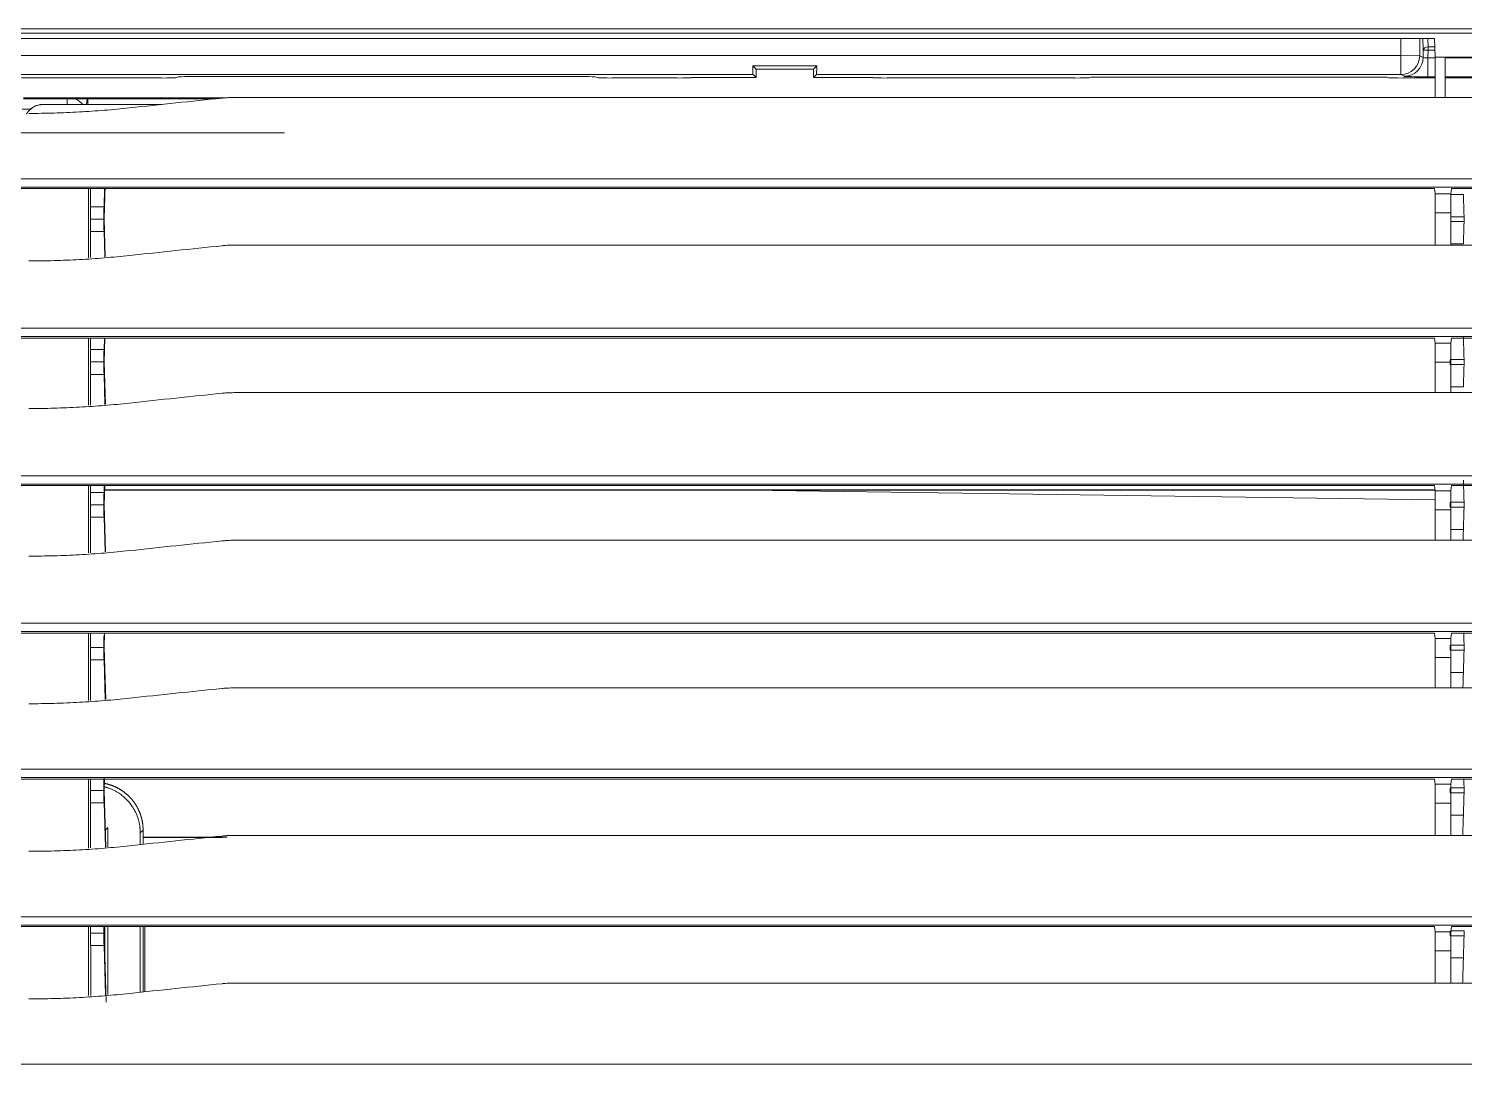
# Model space of a CAD drawing. Header units: millimetres. Extents: x 70151 to 230897, y 35202 to 113211.
# Drawn here: x 178208.9 to 178359.1, y 68894.7 to 69003 of the extents above; entities that cross this region are included whole.
import ezdxf

# ---------------------------------------------------------------- set-up
doc = ezdxf.new("R2010")
doc.units = ezdxf.units.MM
doc.header["$LTSCALE"] = 50
doc.layers.add('2-con', color=2, linetype='Continuous')
doc.layers.add('mark-B', color=2, linetype='Continuous', lineweight=20)

# ---------------------------------------------------------------- blocks, each defined once
blk = doc.blocks.new('무풍1WAY 대형')
at = {"layer": 'mark-B'}
for p, q in [((471.93, -135.26), (-471.95, -135.26)), ((437.71, -149.66), (437.71, -142.55)), ((437.87, -141.75), (438.09, -148.97)), ((437.94, -142.54), (438.1, -147.67)), ((439.47, -147.13), (439.47, -142.45)), ((439.71, -142.44), (439.71, -149.66)), ((292.42, -143.76), (297.27, -143.76)), ((297.27, -147.14), (297.27, -143.76)), ((297.27, -143.76), (298.89, -143.76)), ((298.89, -147.14), (298.89, -143.76)), ((298.89, -143.76), (424.31, -143.76)), ((433.85, -142.84), (433.85, -149.66)), ((434.02, -142.82), (434.02, -149.66)), ((434.31, -142.79), (434.31, -149.66)), ((295.95, -146.38), (297.26, -146.38)), ((297.27, -146.91), (297.26, -146.38)), ((438, -149.66), (438, -146.11)), ((297.27, -147.14), (298.89, -147.14)), ((438.1, -147.67), (439.5, -147.67)), ((439.5, -147.68), (439.48, -147.48)), ((439.51, -148.04), (439.51, -149.66)), ((-469.22, -149.82), (469.2, -149.82)), ((297.19, -149.66), (292.5, -149.66)), ((295.88, -148.71), (297.27, -148.71)), ((297.25, -149.22), (295.88, -149.22)), ((297.19, -149.66), (297.26, -149.13)), ((298.91, -149.13), (297.26, -149.13)), ((298.98, -149.66), (298.91, -149.13)), ((469.38, -149.66), (298.98, -149.66)), ((438.09, -148.97), (438.07, -149.66)), ((438.11, -148.97), (439.51, -148.97)), ((469.2, -150.7), (-469.22, -150.7)), ((425.24, -159.03), (434.01, -159.03)), ((434.02, -158.26), (434.02, -159.75)), ((434.31, -158.23), (434.31, -159.46)), ((437.71, -160.04), (437.71, -157.99)), ((437.91, -157.98), (438.09, -163.9)), ((437.96, -157.97), (438.1, -162.61)), ((439.51, -157.89), (439.51, -165.09)), ((439.71, -157.88), (439.71, -165.09)), ((292.42, -159.2), (297.27, -159.2)), ((297.27, -162.58), (297.27, -159.2)), ((297.27, -159.2), (298.89, -159.2)), ((298.89, -162.58), (298.89, -159.2)), ((298.89, -159.2), (424.31, -159.2)), ((434.02, -159.75), (434.31, -159.46)), ((437.71, -160.04), (437.96, -159.79)), ((295.95, -161.32), (297.26, -161.32)), ((297.27, -161.85), (297.26, -161.32)), ((297.27, -162.58), (298.89, -162.58)), ((438.1, -162.61), (439.51, -162.61)), ((297.19, -165.09), (292.5, -165.09)), ((295.88, -163.64), (297.27, -163.64)), ((297.27, -164.16), (295.88, -164.16)), ((297.19, -165.09), (297.26, -164.56)), ((298.91, -164.56), (297.26, -164.56)), ((298.98, -165.09), (298.91, -164.56)), ((466.65, -165.09), (298.98, -165.09)), ((438.09, -163.9), (438.05, -165.09)), ((438.11, -163.9), (439.51, -163.9)), ((-466.49, -165.26), (466.47, -165.26)), ((466.47, -166.13), (-466.49, -166.13)), ((437.92, -173.41), (438.09, -178.84)), ((437.97, -173.41), (438.1, -177.55)), ((439.51, -173.32), (439.51, -180.35)), ((439.71, -173.31), (439.71, -180.35)), ((292.42, -174.63), (297.27, -174.63)), ((297.27, -177.81), (297.27, -174.63)), ((297.27, -174.63), (298.89, -174.63)), ((298.89, -177.81), (298.89, -174.63)), ((298.89, -174.63), (424.31, -174.63)), ((295.95, -176.25), (297.26, -176.25)), ((297.27, -176.79), (297.26, -176.25)), ((295.88, -178.58), (297.27, -178.58)), ((297.27, -177.81), (298.89, -177.81)), ((438.1, -177.55), (439.51, -177.55)), ((297.27, -179.1), (295.88, -179.1)), ((297.19, -180.34), (297.26, -179.8)), ((298.91, -179.8), (297.26, -179.8)), ((298.98, -180.34), (298.91, -179.8)), ((438.09, -178.84), (438.04, -180.34)), ((438.11, -178.84), (439.51, -178.84)), ((-463.79, -180.51), (463.77, -180.51)), ((463.77, -181.38), (-463.79, -181.38)), ((297.19, -180.34), (292.51, -180.34)), ((463.95, -180.34), (298.98, -180.34)), ((437.94, -188.85), (438.09, -193.78)), ((437.99, -188.84), (438.1, -192.49)), ((439.51, -188.76), (439.51, -195.78)), ((439.71, -188.75), (439.71, -195.78)), ((292.42, -190.07), (297.27, -190.07)), ((297.27, -193.25), (297.27, -190.07)), ((297.27, -190.07), (298.89, -190.07)), ((298.89, -193.25), (298.89, -190.07)), ((298.89, -190.07), (424.31, -190.07)), ((295.95, -191.19), (297.26, -191.19)), ((297.27, -191.73), (297.26, -191.19)), ((295.88, -193.52), (297.27, -193.52)), ((297.27, -193.25), (298.89, -193.25)), ((438.1, -192.49), (439.51, -192.49)), ((297.27, -194.04), (295.88, -194.04)), ((298.9, -194.29), (373.16, -195.34)), ((438.09, -193.78), (438.03, -195.78)), ((438.1, -195.07), (438.08, -195.78)), ((438.1, -195.07), (439.51, -195.07)), ((438.11, -193.78), (439.51, -193.78)), ((-461.06, -195.94), (461.04, -195.94)), ((297.19, -195.78), (292.51, -195.78)), ((297.19, -195.78), (297.26, -195.23)), ((298.91, -195.23), (297.26, -195.23)), ((298.98, -195.78), (298.91, -195.23)), ((298.93, -195.34), (438.04, -195.34)), ((461.22, -195.78), (298.98, -195.78)), ((461.04, -196.82), (-461.06, -196.82)), ((292.42, -205.51), (297.27, -205.51)), ((297.27, -208.68), (297.27, -205.51)), ((297.27, -205.51), (298.89, -205.51)), ((298.89, -208.68), (298.89, -205.51)), ((298.89, -205.51), (424.31, -205.51)), ((437.95, -204.28), (438.09, -208.72)), ((438, -204.28), (438.1, -207.42)), ((439.51, -204.19), (439.51, -211.21)), ((439.71, -204.18), (439.71, -211.22)), ((295.95, -206.13), (297.26, -206.13)), ((297.27, -206.66), (297.26, -206.13)), ((295.88, -208.46), (297.27, -208.46)), ((438.1, -207.42), (439.51, -207.42)), ((297.27, -208.97), (295.88, -208.97)), ((297.27, -208.68), (298.89, -208.68)), ((438.09, -208.72), (438.01, -211.22)), ((438.1, -210.01), (438.06, -211.22)), ((438.1, -210.01), (439.51, -210.01)), ((438.11, -208.72), (439.51, -208.72)), ((-458.33, -211.38), (458.31, -211.38)), ((297.19, -211.22), (292.51, -211.22)), ((297.19, -211.22), (297.26, -210.67)), ((298.91, -210.67), (297.26, -210.67)), ((298.98, -211.22), (298.91, -210.67)), ((458.49, -211.22), (298.98, -211.22)), ((458.31, -212.26), (-458.33, -212.26)), ((437.97, -219.71), (438.09, -223.65)), ((438.02, -219.71), (438.1, -222.36)), ((439.51, -219.63), (439.51, -226.83)), ((439.71, -219.62), (439.71, -226.83)), ((292.42, -220.94), (297.27, -220.94)), ((295.95, -221.07), (297.26, -221.07)), ((297.27, -221.6), (297.26, -221.07)), ((297.27, -224.32), (297.27, -220.94)), ((297.27, -220.94), (298.89, -220.94)), ((298.89, -224.32), (298.89, -220.94)), ((298.89, -220.94), (424.31, -220.94)), ((295.88, -223.4), (297.27, -223.4)), ((438.1, -222.36), (439.51, -222.36)), ((438.11, -223.65), (439.51, -223.65)), ((297.27, -223.91), (295.88, -223.91)), ((297.27, -224.32), (298.89, -224.32)), ((438.1, -224.95), (438.04, -226.84)), ((438.1, -224.95), (439.51, -224.95)), ((297.26, -226.24), (295.95, -226.24)), ((297.19, -226.84), (297.26, -226.31)), ((297.26, -226.24), (297.27, -225.95)), ((298.91, -226.31), (297.26, -226.31)), ((298.98, -226.84), (298.91, -226.31)), ((-455.56, -227), (455.55, -227)), ((455.55, -227.88), (-455.56, -227.88)), ((297.19, -226.84), (292.5, -226.84)), ((455.73, -226.84), (298.98, -226.84)), ((419.22, -232.68), (473.05, -232.68)), ((444.49, -235.64), (432.07, -235.64)), ((439.81, -235.64), (439.81, -236.24)), ((439.88, -236.24), (439.92, -235.64)), ((441.97, -235.64), (441.97, -236.24)), ((445.73, -235.17), (446.66, -235.17)), ((291.82, -236.38), (297.87, -236.38)), ((297.87, -240.6), (297.87, -236.38)), ((297.87, -236.38), (298.89, -236.38)), ((298.89, -240.6), (298.89, -236.38)), ((298.89, -236.38), (424.31, -236.38)), ((425.25, -236.33), (446.51, -236.33)), ((446.51, -236.24), (426.44, -236.24)), ((291.82, -238.42), (297.87, -238.42)), ((291.82, -238.55), (297.87, -238.55)), ((298.89, -238.42), (302.26, -238.42)), ((298.89, -238.55), (299.66, -238.55)), ((299.66, -238.55), (299.66, -240.54)), ((302.15, -238.59), (302.51, -238.77)), ((303.86, -238.48), (303.75, -238.44)), ((304.85, -238.49), (333.98, -238.49)), ((335.08, -238.44), (334.98, -238.48)), ((336.58, -238.42), (356.2, -238.42)), ((357.74, -238.46), (357.7, -238.44)), ((357.74, -238.46), (363.92, -238.46)), ((363.6, -238.77), (363.92, -238.46)), ((363.92, -239.35), (363.92, -238.46)), ((369.91, -238.46), (376.61, -238.46)), ((369.91, -238.46), (370.23, -238.77)), ((369.91, -238.46), (369.91, -239.35)), ((376.65, -238.44), (376.61, -238.46)), ((378.15, -238.42), (384.95, -238.42)), ((386.73, -238.54), (386.44, -238.44)), ((387.73, -238.56), (429.31, -238.56)), ((430.6, -238.44), (430.3, -238.54)), ((446.73, -238.42), (432.09, -238.42)), ((302.51, -238.77), (363.6, -238.77)), ((302.51, -238.77), (302.51, -240.76)), ((363.92, -239.35), (363.57, -239.69)), ((363.57, -239.69), (370.26, -239.69)), ((369.91, -239.35), (363.92, -239.35)), ((369.91, -239.35), (370.26, -239.69)), ((370.23, -238.77), (516.6, -238.77)), ((297.87, -240.54), (291.82, -240.54)), ((291.82, -240.6), (297.87, -240.6)), ((297.87, -240.6), (298.89, -240.6)), ((299.66, -240.54), (298.89, -240.54)), ((298.89, -240.6), (298.96, -242.56)), ((298.92, -241.31), (299.65, -241.31)), ((299.65, -241.66), (298.93, -241.66)), ((299.65, -241.31), (299.66, -240.54)), ((299.65, -241.31), (299.65, -241.66)), ((300.15, -241.32), (299.65, -241.31)), ((299.67, -242.56), (299.65, -241.66)), ((300.16, -240.56), (300.15, -241.32)), ((300.15, -241.32), (300.18, -242.56)), ((300.52, -240.74), (300.16, -240.56)), ((300.5, -242.56), (300.52, -240.74)), ((302.51, -240.76), (300.52, -240.74)), ((302.51, -240.76), (302.49, -242.56)), ((543.22, -240.76), (302.51, -240.76)), ((-569.85, -243.1), (569.83, -243.1)), ((298.96, -242.56), (543.55, -242.56)), ((581.95, -243.57), (-581.96, -243.57))]:
    blk.add_line(p, q, dxfattribs=at)
for centre, major_axis, ratio, start_param, end_param in [((297.26, -147.14), (0, -1.99), 0.008727, 0.069813, 1.570796), ((298.91, -147.14), (0, -1.99), 0.008727, 4.712389, 6.213372), ((438.09, -148.97), (0, -1.49), 0.017455, 1.570796, 2.617994), ((438.09, -148.97), (0, -1.49), 0.017455, 1.089937, 1.570796), ((297.26, -162.58), (0, -1.99), 0.008727, 0.069813, 1.570796), ((298.91, -162.58), (0, -1.99), 0.008727, 4.712389, 6.213372), ((438.09, -163.9), (0, -1.49), 0.017455, 1.570796, 2.617994), ((438.09, -163.9), (0, -1.49), 0.017455, 0.523599, 1.570796), ((297.26, -177.81), (0, -1.99), 0.008727, 0.069813, 1.570796), ((298.91, -177.81), (0, -1.99), 0.008727, 4.712389, 6.213372), ((438.09, -178.84), (0, -1.49), 0.017455, 1.570796, 2.617994), ((438.09, -178.84), (0, -1.49), 0.017455, 0.523599, 1.570796), ((297.26, -193.25), (0, -1.99), 0.008727, 0.069813, 1.570796), ((298.91, -193.25), (0, -1.99), 0.008727, 4.712389, 6.213372), ((438.09, -193.78), (0, -1.49), 0.017455, 1.570796, 2.617994), ((438.09, -193.78), (0, -1.49), 0.017455, 0.523599, 1.570796), ((438.09, -208.72), (0, -1.49), 0.017455, 1.570796, 2.617994), ((297.26, -208.68), (0, -1.99), 0.008727, 0.069813, 1.570796), ((298.91, -208.68), (0, -1.99), 0.008727, 4.712389, 6.213372), ((438.09, -208.72), (0, -1.49), 0.017455, 0.523599, 1.570796), ((438.09, -223.65), (0, -1.49), 0.017455, 1.570796, 2.617994), ((438.09, -223.65), (0, -1.49), 0.017455, 0.523599, 1.570796), ((297.26, -224.32), (0, -1.99), 0.008727, 0.069813, 1.570796), ((298.91, -224.32), (0, -1.99), 0.008727, 4.712389, 6.213372), ((441.97, -234.74), (1.99, -0.12), 0.828533, 3.794298, 4.34885), ((299.66, -238.59), (-2.49, 0), 0.017454, 3.176298, 4.712188), ((302.15, -240.58), (0.89, 1.78), 0.999246, 0.466114, 2.024798), ((302.26, -238.44), (-1.49, 0), 0.017455, 3.193953, 4.712389), ((304.85, -238.48), (-0.996, 0), 0.017455, 0.05236, 1.570793), ((333.98, -238.48), (-0.996, 0), 0.017455, 1.5708, 3.089233), ((336.58, -238.44), (-1.49, 0), 0.017455, 4.712389, 6.230825), ((356.2, -238.44), (-1.49, 0), 0.017455, 3.193953, 4.712389), ((378.15, -238.44), (-1.49, 0), 0.017455, 4.712389, 6.230825), ((384.95, -238.44), (-1.49, 0), 0.017455, 3.193953, 4.712389), ((387.73, -238.54), (-0.996, 0), 0.017455, 0.05236, 1.570793), ((429.31, -238.54), (-0.996, 0), 0.017455, 1.5708, 3.089233), ((432.09, -238.44), (-1.49, 0), 0.017455, 4.712389, 6.230825), ((302.51, -240.76), (0.89, 1.78), 0.999246, 0.466114, 2.024798), ((363.6, -240.76), (0, -1.99), 0.017455, 3.159046, 4.146128), ((370.23, -240.76), (0, -1.99), 0.017455, 2.137057, 3.124139), ((299.65, -241.31), (-0.498, -0.012), 0.70701, 1.554246, 3.092224), ((299.66, -240.58), (-0.498, -0.023), 0.086991, 3.171454, 4.707343)]:
    blk.add_ellipse(centre, major_axis=major_axis, ratio=ratio, start_param=start_param, end_param=end_param, dxfattribs=at)
for points, degree in [([(435.43, -142.67), (436.3, -142.58), (438.05, -142.41), (440.68, -142.23), (443.32, -142.12), (445.09, -142.1), (445.98, -142.1)], 3), ([(295.95, -146.38), (296.03, -143.76)], 1), ([(425.76, -143.69), (428.98, -143.36), (432.21, -143.02), (435.43, -142.67)], 3), ([(295.88, -148.71), (295.95, -146.38)], 1), ([(295.88, -149.22), (295.88, -149.18), (295.88, -149.05), (295.88, -148.89), (295.88, -148.75), (295.88, -148.71)], 2), ([(435.43, -158.11), (436.3, -158.02), (438.05, -157.85), (440.68, -157.67), (443.32, -157.56), (445.09, -157.54), (445.98, -157.54)], 3), ([(425.76, -159.13), (428.98, -158.8), (432.21, -158.46), (435.43, -158.11)], 3), ([(434.02, -158.98), (431.27, -158.98), (428.51, -158.98), (425.76, -158.98)], 3), ([(295.95, -161.32), (296.02, -159.2)], 1), ([(295.88, -163.64), (295.95, -161.32)], 1), ([(295.88, -164.16), (295.88, -164.12), (295.88, -163.98), (295.88, -163.82), (295.88, -163.68), (295.88, -163.64)], 2), ([(295.91, -165.09), (295.88, -164.16)], 1), ([(425.76, -174.57), (428.98, -174.24), (432.21, -173.9), (435.43, -173.55)], 3), ([(435.43, -173.55), (436.3, -173.45), (438.05, -173.29), (440.68, -173.11), (443.32, -173), (445.09, -172.97), (445.98, -172.97)], 3), ([(295.95, -176.25), (296, -174.63)], 1), ([(295.88, -178.58), (295.95, -176.25)], 1), ([(295.88, -179.1), (295.88, -179.06), (295.88, -178.92), (295.88, -178.76), (295.88, -178.62), (295.88, -178.58)], 2), ([(295.92, -180.34), (295.88, -179.1)], 1), ([(425.76, -190), (428.98, -189.67), (432.21, -189.33), (435.43, -188.98)], 3), ([(435.43, -188.98), (436.3, -188.89), (438.05, -188.72), (440.68, -188.54), (443.32, -188.43), (445.09, -188.41), (445.98, -188.41)], 3), ([(295.95, -191.19), (295.98, -190.07)], 1), ([(295.88, -193.52), (295.95, -191.19)], 1), ([(295.88, -194.04), (295.88, -194), (295.88, -193.86), (295.88, -193.7), (295.88, -193.56), (295.88, -193.52)], 2), ([(295.95, -196.36), (295.88, -194.04)], 1), ([(435.43, -204.42), (436.3, -204.32), (438.05, -204.16), (440.68, -203.98), (443.32, -203.87), (445.09, -203.84), (445.98, -203.84)], 3), ([(425.76, -205.44), (428.98, -205.11), (432.21, -204.77), (435.43, -204.42)], 3), ([(295.88, -208.46), (295.95, -206.13)], 1), ([(295.88, -208.97), (295.88, -208.93), (295.88, -208.8), (295.88, -208.64), (295.88, -208.5), (295.88, -208.46)], 2), ([(295.95, -211.3), (295.88, -208.97)], 1), ([(425.76, -220.87), (428.98, -220.54), (432.21, -220.2), (435.43, -219.85)], 3), ([(435.43, -219.85), (436.3, -219.76), (438.05, -219.59), (440.68, -219.41), (443.32, -219.3), (445.09, -219.28), (445.98, -219.28)], 3), ([(295.88, -223.4), (295.95, -221.07)], 1), ([(295.88, -223.91), (295.88, -223.87), (295.88, -223.73), (295.88, -223.57), (295.88, -223.44), (295.88, -223.4)], 2), ([(438.09, -223.65), (437.99, -226.84)], 1), ([(295.95, -226.24), (295.88, -223.91)], 1), ([(425.76, -236.31), (428.98, -235.98), (432.21, -235.64), (435.43, -235.29)], 3), ([(435.43, -235.29), (436.3, -235.19), (438.05, -235.03), (440.68, -234.85), (443.32, -234.74), (445.09, -234.71), (445.98, -234.71)], 3)]:
    blk.add_open_spline(points, degree=degree, dxfattribs=at)
for points, degree, knots in [([(424.31, -143.76), (424.43, -143.76), (424.55, -143.76), (424.79, -143.76), (424.91, -143.75), (425.16, -143.74), (425.28, -143.73), (425.52, -143.72), (425.64, -143.71), (425.76, -143.69)], 3, [0, 0, 0, 0, 0.25, 0.25, 0.5, 0.5, 0.75, 0.75, 1, 1, 1, 1]), ([(439.48, -147.48), (439.48, -147.48), (439.48, -147.47), (439.48, -147.46), (439.48, -147.46), (439.48, -147.45), (439.48, -147.44), (439.48, -147.43), (439.48, -147.42), (439.48, -147.42), (439.48, -147.41), (439.47, -147.4), (439.47, -147.39), (439.47, -147.38), (439.47, -147.37), (439.47, -147.37), (439.47, -147.36), (439.47, -147.35), (439.47, -147.34), (439.47, -147.33), (439.47, -147.32), (439.47, -147.31), (439.47, -147.3), (439.47, -147.29), (439.47, -147.28), (439.47, -147.28), (439.47, -147.27), (439.47, -147.26), (439.47, -147.25), (439.47, -147.24), (439.47, -147.23), (439.47, -147.22), (439.47, -147.21), (439.47, -147.2), (439.47, -147.19), (439.47, -147.18), (439.47, -147.17), (439.47, -147.16), (439.47, -147.15), (439.47, -147.14), (439.47, -147.14), (439.47, -147.13), (439.47, -147.13)], 3, [0, 0, 0, 0, 0.026365, 0.052659, 0.078883, 0.105036, 0.131119, 0.157131, 0.183073, 0.208944, 0.234745, 0.260475, 0.286136, 0.311726, 0.337246, 0.362696, 0.388076, 0.413386, 0.438627, 0.463797, 0.488898, 0.513928, 0.53889, 0.563781, 0.588603, 0.613356, 0.638039, 0.662653, 0.687198, 0.711673, 0.736079, 0.760416, 0.784684, 0.808883, 0.833013, 0.857074, 0.881067, 0.904991, 0.928846, 0.952632, 0.97635, 1, 1, 1, 1]), ([(439.51, -148.04), (439.51, -148.03), (439.51, -148.03), (439.51, -148.02), (439.51, -148), (439.51, -147.99), (439.51, -147.98), (439.51, -147.97), (439.51, -147.96), (439.51, -147.95), (439.51, -147.94), (439.51, -147.93), (439.51, -147.92), (439.51, -147.91), (439.51, -147.9), (439.51, -147.89), (439.51, -147.88), (439.51, -147.87), (439.51, -147.86), (439.51, -147.85), (439.51, -147.84), (439.51, -147.83), (439.51, -147.82), (439.51, -147.8), (439.51, -147.79), (439.51, -147.79), (439.5, -147.78), (439.5, -147.77), (439.5, -147.76), (439.5, -147.75), (439.5, -147.74), (439.5, -147.73), (439.5, -147.72), (439.5, -147.71), (439.5, -147.7), (439.5, -147.69), (439.5, -147.69), (439.5, -147.68)], 3, [0, 0, 0, 0, 0.027034, 0.054157, 0.081369, 0.108672, 0.136064, 0.163545, 0.191117, 0.218779, 0.24653, 0.274372, 0.302305, 0.330327, 0.35844, 0.386644, 0.414938, 0.443324, 0.4718, 0.500366, 0.529024, 0.557773, 0.586614, 0.615545, 0.644568, 0.673683, 0.702888, 0.732186, 0.761575, 0.791056, 0.820629, 0.850294, 0.880051, 0.9099, 0.939841, 0.969874, 1, 1, 1, 1]), ([(297.33, -149.22), (297.33, -149.22), (297.33, -149.22), (297.33, -149.21), (297.33, -149.21), (297.33, -149.21), (297.33, -149.2), (297.33, -149.19), (297.33, -149.19), (297.33, -149.18), (297.33, -149.18), (297.33, -149.17), (297.33, -149.17), (297.33, -149.16), (297.33, -149.15), (297.33, -149.15), (297.33, -149.14), (297.33, -149.13), (297.33, -149.13), (297.33, -149.12), (297.33, -149.11), (297.33, -149.11), (297.33, -149.1), (297.33, -149.09), (297.33, -149.09), (297.33, -149.08), (297.33, -149.07), (297.33, -149.07), (297.33, -149.06), (297.33, -149.05), (297.33, -149.04), (297.33, -149.04), (297.33, -149.03), (297.33, -149.02), (297.33, -149.01), (297.33, -149.01), (297.33, -149), (297.33, -148.99), (297.33, -148.99), (297.33, -148.98), (297.33, -148.97), (297.33, -148.96), (297.33, -148.95), (297.33, -148.94), (297.33, -148.92), (297.33, -148.91), (297.33, -148.89), (297.33, -148.88), (297.33, -148.86), (297.33, -148.85), (297.33, -148.84), (297.33, -148.82), (297.33, -148.81), (297.33, -148.8), (297.33, -148.78), (297.33, -148.77), (297.33, -148.76), (297.33, -148.75), (297.33, -148.74), (297.33, -148.72), (297.33, -148.72), (297.33, -148.71), (297.33, -148.71)], 3, [0, 0, 0, 0, 0.013748, 0.027432, 0.041052, 0.054607, 0.068099, 0.081527, 0.09489, 0.10819, 0.121425, 0.134597, 0.147704, 0.160748, 0.173727, 0.186643, 0.199494, 0.212281, 0.225005, 0.237664, 0.250259, 0.262791, 0.275258, 0.287661, 0.3, 0.312275, 0.324487, 0.336634, 0.348717, 0.360736, 0.372691, 0.384582, 0.39641, 0.408173, 0.419872, 0.431507, 0.443078, 0.454585, 0.466029, 0.477408, 0.488723, 0.499974, 0.522542, 0.545365, 0.568445, 0.591781, 0.615372, 0.639221, 0.663325, 0.687685, 0.712302, 0.737175, 0.762304, 0.78769, 0.813331, 0.839229, 0.865384, 0.891794, 0.918461, 0.945384, 0.972564, 1, 1, 1, 1]), ([(424.31, -159.2), (424.43, -159.2), (424.55, -159.2), (424.79, -159.19), (424.91, -159.19), (425.16, -159.18), (425.28, -159.17), (425.52, -159.15), (425.64, -159.14), (425.76, -159.13)], 3, [0, 0, 0, 0, 0.25, 0.25, 0.5, 0.5, 0.75, 0.75, 1, 1, 1, 1]), ([(434.02, -159.75), (434.02, -159.76), (434.02, -159.78), (434.02, -159.82), (434.02, -159.85), (434.02, -159.89), (434.02, -159.92), (434.02, -159.96), (434.02, -159.99), (434.02, -160.03), (434.03, -160.06), (434.03, -160.09), (434.03, -160.13), (434.03, -160.16), (434.04, -160.2), (434.04, -160.23), (434.04, -160.26), (434.05, -160.3), (434.05, -160.33), (434.06, -160.37), (434.06, -160.4), (434.06, -160.43), (434.07, -160.47), (434.07, -160.5), (434.08, -160.54), (434.08, -160.57), (434.09, -160.6), (434.1, -160.64), (434.1, -160.67), (434.11, -160.7), (434.12, -160.74), (434.12, -160.77), (434.13, -160.8), (434.14, -160.83), (434.14, -160.87), (434.15, -160.9), (434.16, -160.93), (434.17, -160.96), (434.18, -161), (434.18, -161.03), (434.19, -161.06), (434.2, -161.09), (434.21, -161.13), (434.22, -161.16), (434.23, -161.19), (434.24, -161.22), (434.25, -161.25), (434.26, -161.29), (434.27, -161.32), (434.28, -161.35), (434.29, -161.38), (434.3, -161.41), (434.31, -161.44), (434.32, -161.47), (434.34, -161.5), (434.35, -161.54), (434.36, -161.57), (434.37, -161.6), (434.38, -161.63), (434.4, -161.66), (434.41, -161.69), (434.42, -161.72), (434.44, -161.75), (434.45, -161.78), (434.46, -161.81), (434.48, -161.84), (434.49, -161.87), (434.5, -161.9), (434.52, -161.93), (434.53, -161.96), (434.55, -161.99), (434.56, -162.01), (434.58, -162.04), (434.59, -162.07), (434.61, -162.1), (434.62, -162.13), (434.64, -162.16), (434.65, -162.19), (434.67, -162.21), (434.69, -162.24), (434.7, -162.27), (434.72, -162.3), (434.74, -162.33), (434.75, -162.35), (434.77, -162.38), (434.79, -162.41), (434.8, -162.43), (434.82, -162.46), (434.84, -162.49), (434.86, -162.52), (434.87, -162.54), (434.89, -162.57), (434.91, -162.59), (434.93, -162.62), (434.95, -162.65), (434.97, -162.67), (434.98, -162.7), (435, -162.72), (435.02, -162.75), (435.04, -162.77), (435.06, -162.8), (435.08, -162.82), (435.1, -162.85), (435.12, -162.87), (435.14, -162.9), (435.16, -162.92), (435.18, -162.95), (435.2, -162.97), (435.22, -162.99), (435.24, -163.02), (435.26, -163.04), (435.28, -163.07), (435.3, -163.09), (435.32, -163.11), (435.35, -163.14), (435.37, -163.16), (435.39, -163.18), (435.41, -163.2), (435.43, -163.23), (435.45, -163.25), (435.48, -163.28), (435.52, -163.31), (435.57, -163.36), (435.61, -163.4), (435.66, -163.45), (435.71, -163.49), (435.76, -163.53), (435.81, -163.57), (435.86, -163.61), (435.91, -163.65), (435.96, -163.69), (436.01, -163.73), (436.06, -163.77), (436.12, -163.81), (436.17, -163.85), (436.22, -163.89), (436.28, -163.92), (436.33, -163.96), (436.39, -163.99), (436.45, -164.03), (436.5, -164.06), (436.56, -164.09), (436.62, -164.12), (436.68, -164.16), (436.74, -164.19), (436.8, -164.22), (436.86, -164.25), (436.92, -164.27), (436.98, -164.3), (437.04, -164.33), (437.1, -164.35), (437.17, -164.38), (437.23, -164.4), (437.29, -164.43), (437.36, -164.45), (437.42, -164.47), (437.49, -164.49), (437.55, -164.51), (437.62, -164.53), (437.68, -164.55), (437.75, -164.57), (437.82, -164.59), (437.88, -164.6), (437.95, -164.62), (438.01, -164.63), (438.05, -164.64), (438.06, -164.64)], 3, [0, 0, 0, 0, 0.005032, 0.01006, 0.015084, 0.020103, 0.025118, 0.030128, 0.035134, 0.040136, 0.045133, 0.050126, 0.055114, 0.060098, 0.065078, 0.070054, 0.075025, 0.079991, 0.084953, 0.089911, 0.094865, 0.099814, 0.104759, 0.109699, 0.114635, 0.119567, 0.124494, 0.129417, 0.134335, 0.139249, 0.144159, 0.149064, 0.153965, 0.158862, 0.163754, 0.168642, 0.173526, 0.178405, 0.18328, 0.18815, 0.193016, 0.197878, 0.202735, 0.207588, 0.212436, 0.21728, 0.22212, 0.226955, 0.231786, 0.236613, 0.241435, 0.246253, 0.251067, 0.255876, 0.260681, 0.265481, 0.270277, 0.275069, 0.279856, 0.284639, 0.289417, 0.294192, 0.298961, 0.303727, 0.308488, 0.313245, 0.317997, 0.322745, 0.327488, 0.332228, 0.336962, 0.341693, 0.346419, 0.351141, 0.355858, 0.360571, 0.36528, 0.369984, 0.374684, 0.379379, 0.38407, 0.388757, 0.393439, 0.398117, 0.402791, 0.40746, 0.412125, 0.416786, 0.421442, 0.426094, 0.430741, 0.435384, 0.440023, 0.444657, 0.449287, 0.453913, 0.458534, 0.463151, 0.467763, 0.472371, 0.476975, 0.481575, 0.48617, 0.49076, 0.495346, 0.499928, 0.504506, 0.509079, 0.513648, 0.518212, 0.522772, 0.527328, 0.531879, 0.536426, 0.540969, 0.545507, 0.550041, 0.554571, 0.559096, 0.563617, 0.568133, 0.577404, 0.586693, 0.596, 0.605326, 0.614671, 0.624033, 0.633414, 0.642814, 0.652232, 0.661668, 0.671123, 0.680596, 0.690087, 0.699597, 0.709125, 0.718672, 0.728237, 0.737821, 0.747423, 0.757043, 0.766682, 0.776339, 0.786014, 0.795708, 0.805421, 0.815151, 0.8249, 0.834668, 0.844454, 0.854258, 0.864081, 0.873923, 0.883782, 0.89366, 0.903557, 0.913472, 0.923405, 0.933357, 0.943327, 0.953316, 0.963323, 0.973348, 0.983392, 0.993455, 1, 1, 1, 1]), ([(434.31, -159.46), (434.31, -159.95), (434.5, -160.91), (435.07, -162.28), (436.47, -163.68), (437.71, -164.19), (438.06, -164.28)], 2, [0, 0, 0, 0.148619, 0.297238, 0.594475, 0.891713, 1, 1, 1]), ([(297.33, -164.16), (297.33, -164.16), (297.33, -164.16), (297.33, -164.15), (297.33, -164.15), (297.33, -164.14), (297.33, -164.14), (297.33, -164.13), (297.33, -164.13), (297.33, -164.12), (297.33, -164.12), (297.33, -164.11), (297.33, -164.1), (297.33, -164.1), (297.33, -164.09), (297.33, -164.09), (297.33, -164.08), (297.33, -164.07), (297.33, -164.07), (297.33, -164.06), (297.33, -164.05), (297.33, -164.05), (297.33, -164.04), (297.33, -164.03), (297.33, -164.02), (297.33, -164.02), (297.33, -164.01), (297.33, -164), (297.33, -164), (297.33, -163.99), (297.33, -163.98), (297.33, -163.97), (297.33, -163.97), (297.33, -163.96), (297.33, -163.95), (297.33, -163.95), (297.33, -163.94), (297.33, -163.93), (297.33, -163.92), (297.33, -163.92), (297.33, -163.91), (297.33, -163.9), (297.33, -163.89), (297.33, -163.87), (297.33, -163.86), (297.33, -163.85), (297.33, -163.83), (297.33, -163.82), (297.33, -163.8), (297.33, -163.79), (297.33, -163.77), (297.33, -163.76), (297.33, -163.75), (297.33, -163.73), (297.33, -163.72), (297.33, -163.71), (297.33, -163.7), (297.33, -163.68), (297.33, -163.67), (297.33, -163.66), (297.33, -163.65), (297.33, -163.65), (297.33, -163.64)], 3, [0, 0, 0, 0, 0.013748, 0.027432, 0.041052, 0.054607, 0.068099, 0.081527, 0.09489, 0.10819, 0.121425, 0.134597, 0.147704, 0.160748, 0.173727, 0.186643, 0.199494, 0.212281, 0.225005, 0.237664, 0.250259, 0.262791, 0.275258, 0.287661, 0.3, 0.312275, 0.324487, 0.336634, 0.348717, 0.360736, 0.372691, 0.384582, 0.39641, 0.408173, 0.419872, 0.431507, 0.443078, 0.454585, 0.466029, 0.477408, 0.488723, 0.499974, 0.522542, 0.545365, 0.568445, 0.591781, 0.615372, 0.639221, 0.663325, 0.687685, 0.712302, 0.737175, 0.762304, 0.78769, 0.813331, 0.839229, 0.865384, 0.891794, 0.918461, 0.945384, 0.972564, 1, 1, 1, 1]), ([(424.31, -174.63), (424.43, -174.63), (424.55, -174.63), (424.79, -174.63), (424.91, -174.62), (425.16, -174.61), (425.28, -174.61), (425.52, -174.59), (425.64, -174.58), (425.76, -174.57)], 3, [0, 0, 0, 0, 0.25, 0.25, 0.5, 0.5, 0.75, 0.75, 1, 1, 1, 1]), ([(297.33, -179.1), (297.33, -179.1), (297.33, -179.09), (297.33, -179.09), (297.33, -179.09), (297.33, -179.08), (297.33, -179.08), (297.33, -179.07), (297.33, -179.06), (297.33, -179.06), (297.33, -179.05), (297.33, -179.05), (297.33, -179.04), (297.33, -179.04), (297.33, -179.03), (297.33, -179.02), (297.33, -179.02), (297.33, -179.01), (297.33, -179), (297.33, -179), (297.33, -178.99), (297.33, -178.98), (297.33, -178.98), (297.33, -178.97), (297.33, -178.96), (297.33, -178.96), (297.33, -178.95), (297.33, -178.94), (297.33, -178.93), (297.33, -178.93), (297.33, -178.92), (297.33, -178.91), (297.33, -178.9), (297.33, -178.9), (297.33, -178.89), (297.33, -178.88), (297.33, -178.88), (297.33, -178.87), (297.33, -178.86), (297.33, -178.85), (297.33, -178.85), (297.33, -178.84), (297.33, -178.83), (297.33, -178.81), (297.33, -178.8), (297.33, -178.78), (297.33, -178.77), (297.33, -178.75), (297.33, -178.74), (297.33, -178.73), (297.33, -178.71), (297.33, -178.7), (297.33, -178.68), (297.33, -178.67), (297.33, -178.66), (297.33, -178.65), (297.33, -178.63), (297.33, -178.62), (297.33, -178.61), (297.33, -178.6), (297.33, -178.59), (297.33, -178.58), (297.33, -178.58)], 3, [0, 0, 0, 0, 0.013748, 0.027432, 0.041052, 0.054607, 0.068099, 0.081527, 0.09489, 0.10819, 0.121425, 0.134597, 0.147704, 0.160748, 0.173727, 0.186643, 0.199494, 0.212281, 0.225005, 0.237664, 0.250259, 0.262791, 0.275258, 0.287661, 0.3, 0.312275, 0.324487, 0.336634, 0.348717, 0.360736, 0.372691, 0.384582, 0.39641, 0.408173, 0.419872, 0.431507, 0.443078, 0.454585, 0.466029, 0.477408, 0.488723, 0.499974, 0.522542, 0.545365, 0.568445, 0.591781, 0.615372, 0.639221, 0.663325, 0.687685, 0.712302, 0.737175, 0.762304, 0.78769, 0.813331, 0.839229, 0.865384, 0.891794, 0.918461, 0.945384, 0.972564, 1, 1, 1, 1]), ([(424.31, -190.07), (424.43, -190.07), (424.55, -190.07), (424.79, -190.06), (424.91, -190.06), (425.16, -190.05), (425.28, -190.04), (425.52, -190.02), (425.64, -190.01), (425.76, -190)], 3, [0, 0, 0, 0, 0.25, 0.25, 0.5, 0.5, 0.75, 0.75, 1, 1, 1, 1]), ([(297.33, -194.04), (297.33, -194.04), (297.33, -194.03), (297.33, -194.03), (297.33, -194.02), (297.33, -194.02), (297.33, -194.01), (297.33, -194.01), (297.33, -194), (297.33, -194), (297.33, -193.99), (297.33, -193.99), (297.33, -193.98), (297.33, -193.97), (297.33, -193.97), (297.33, -193.96), (297.33, -193.95), (297.33, -193.95), (297.33, -193.94), (297.33, -193.93), (297.33, -193.93), (297.33, -193.92), (297.33, -193.91), (297.33, -193.91), (297.33, -193.9), (297.33, -193.89), (297.33, -193.89), (297.33, -193.88), (297.33, -193.87), (297.33, -193.86), (297.33, -193.86), (297.33, -193.85), (297.33, -193.84), (297.33, -193.84), (297.33, -193.83), (297.33, -193.82), (297.33, -193.81), (297.33, -193.81), (297.33, -193.8), (297.33, -193.79), (297.33, -193.79), (297.33, -193.78), (297.33, -193.76), (297.33, -193.75), (297.33, -193.74), (297.33, -193.72), (297.33, -193.71), (297.33, -193.69), (297.33, -193.68), (297.33, -193.66), (297.33, -193.65), (297.33, -193.64), (297.33, -193.62), (297.33, -193.61), (297.33, -193.6), (297.33, -193.58), (297.33, -193.57), (297.33, -193.56), (297.33, -193.55), (297.33, -193.54), (297.33, -193.53), (297.33, -193.52), (297.33, -193.52)], 3, [0, 0, 0, 0, 0.013747, 0.027429, 0.041048, 0.054602, 0.068093, 0.08152, 0.094883, 0.108181, 0.121416, 0.134587, 0.147694, 0.160737, 0.173716, 0.186631, 0.199482, 0.212269, 0.224992, 0.237651, 0.250246, 0.262777, 0.275245, 0.287648, 0.299987, 0.312263, 0.324474, 0.336622, 0.348705, 0.360725, 0.372681, 0.384572, 0.3964, 0.408164, 0.419864, 0.4315, 0.443072, 0.454581, 0.466025, 0.477405, 0.488722, 0.499974, 0.52253, 0.545343, 0.568414, 0.591742, 0.615327, 0.63917, 0.66327, 0.687627, 0.712242, 0.737115, 0.762244, 0.787632, 0.813276, 0.839179, 0.865338, 0.891756, 0.91843, 0.945363, 0.972553, 1, 1, 1, 1]), ([(438.04, -195.31), (430.38, -195.31), (414.87, -195.31), (392.62, -195.31), (372.43, -195.31), (355.64, -195.31), (341.85, -195.31), (327.87, -195.31), (313.81, -195.31), (303.48, -195.31), (298.92, -195.31)], 3, [0, 0, 0, 0, 0.165048, 0.334617, 0.479743, 0.600427, 0.696669, 0.777286, 0.90172, 1, 1, 1, 1]), ([(424.31, -205.51), (424.43, -205.51), (424.55, -205.5), (424.79, -205.5), (424.91, -205.5), (425.16, -205.48), (425.28, -205.48), (425.52, -205.46), (425.64, -205.45), (425.76, -205.44)], 3, [0, 0, 0, 0, 0.25, 0.25, 0.5, 0.5, 0.75, 0.75, 1, 1, 1, 1]), ([(297.33, -208.97), (297.33, -208.97), (297.33, -208.97), (297.33, -208.97), (297.33, -208.96), (297.33, -208.96), (297.33, -208.95), (297.33, -208.95), (297.33, -208.94), (297.33, -208.93), (297.33, -208.93), (297.33, -208.92), (297.33, -208.92), (297.33, -208.91), (297.33, -208.9), (297.33, -208.9), (297.33, -208.89), (297.33, -208.89), (297.33, -208.88), (297.33, -208.87), (297.33, -208.87), (297.33, -208.86), (297.33, -208.85), (297.33, -208.84), (297.33, -208.84), (297.33, -208.83), (297.33, -208.82), (297.33, -208.82), (297.33, -208.81), (297.33, -208.8), (297.33, -208.79), (297.33, -208.79), (297.33, -208.78), (297.33, -208.77), (297.33, -208.77), (297.33, -208.76), (297.33, -208.75), (297.33, -208.74), (297.33, -208.74), (297.33, -208.73), (297.33, -208.72), (297.33, -208.71), (297.33, -208.7), (297.33, -208.69), (297.33, -208.67), (297.33, -208.66), (297.33, -208.64), (297.33, -208.63), (297.33, -208.62), (297.33, -208.6), (297.33, -208.59), (297.33, -208.57), (297.33, -208.56), (297.33, -208.55), (297.33, -208.53), (297.33, -208.52), (297.33, -208.51), (297.33, -208.5), (297.33, -208.49), (297.33, -208.48), (297.33, -208.47), (297.33, -208.46), (297.33, -208.46)], 3, [0, 0, 0, 0, 0.013748, 0.027432, 0.041052, 0.054607, 0.068099, 0.081527, 0.09489, 0.10819, 0.121425, 0.134597, 0.147704, 0.160748, 0.173727, 0.186643, 0.199494, 0.212281, 0.225005, 0.237664, 0.250259, 0.262791, 0.275258, 0.287661, 0.3, 0.312275, 0.324487, 0.336634, 0.348717, 0.360736, 0.372691, 0.384582, 0.39641, 0.408173, 0.419872, 0.431507, 0.443078, 0.454585, 0.466029, 0.477408, 0.488723, 0.499974, 0.522542, 0.545365, 0.568445, 0.591781, 0.615372, 0.639221, 0.663325, 0.687685, 0.712302, 0.737175, 0.762304, 0.78769, 0.813331, 0.839229, 0.865384, 0.891794, 0.918461, 0.945384, 0.972564, 1, 1, 1, 1]), ([(424.31, -220.94), (424.43, -220.94), (424.55, -220.94), (424.79, -220.93), (424.91, -220.93), (425.16, -220.92), (425.28, -220.91), (425.52, -220.9), (425.64, -220.89), (425.76, -220.87)], 3, [0, 0, 0, 0, 0.25, 0.25, 0.5, 0.5, 0.75, 0.75, 1, 1, 1, 1]), ([(444.49, -235.64), (444.9, -235.64), (445.61, -235.34), (446.08, -234.87), (446.21, -234.65)], 2, [0, 0, 0, 0.376462, 0.752924, 1, 1, 1]), ([(424.31, -236.38), (424.43, -236.38), (424.55, -236.38), (424.79, -236.37), (424.91, -236.37), (425.16, -236.36), (425.28, -236.35), (425.52, -236.33), (425.64, -236.32), (425.76, -236.31)], 3, [0, 0, 0, 0, 0.25, 0.25, 0.5, 0.5, 0.75, 0.75, 1, 1, 1, 1])]:
    blk.add_open_spline(points, degree=degree, knots=knots, dxfattribs=at)
blk = doc.blocks.new('dpdjzjs')
at = {"layer": 'mark-B', "rotation": 180}
blk.add_blockref('무풍1WAY 대형', (178654.91, 88751.49), dxfattribs=at)

msp = doc.modelspace()

# ---------------------------------------------------------------- block references
at = {"layer": '2-con'}
msp.add_blockref('dpdjzjs', (0, -19992.04), dxfattribs=at)

doc.saveas('drawing.dxf')
